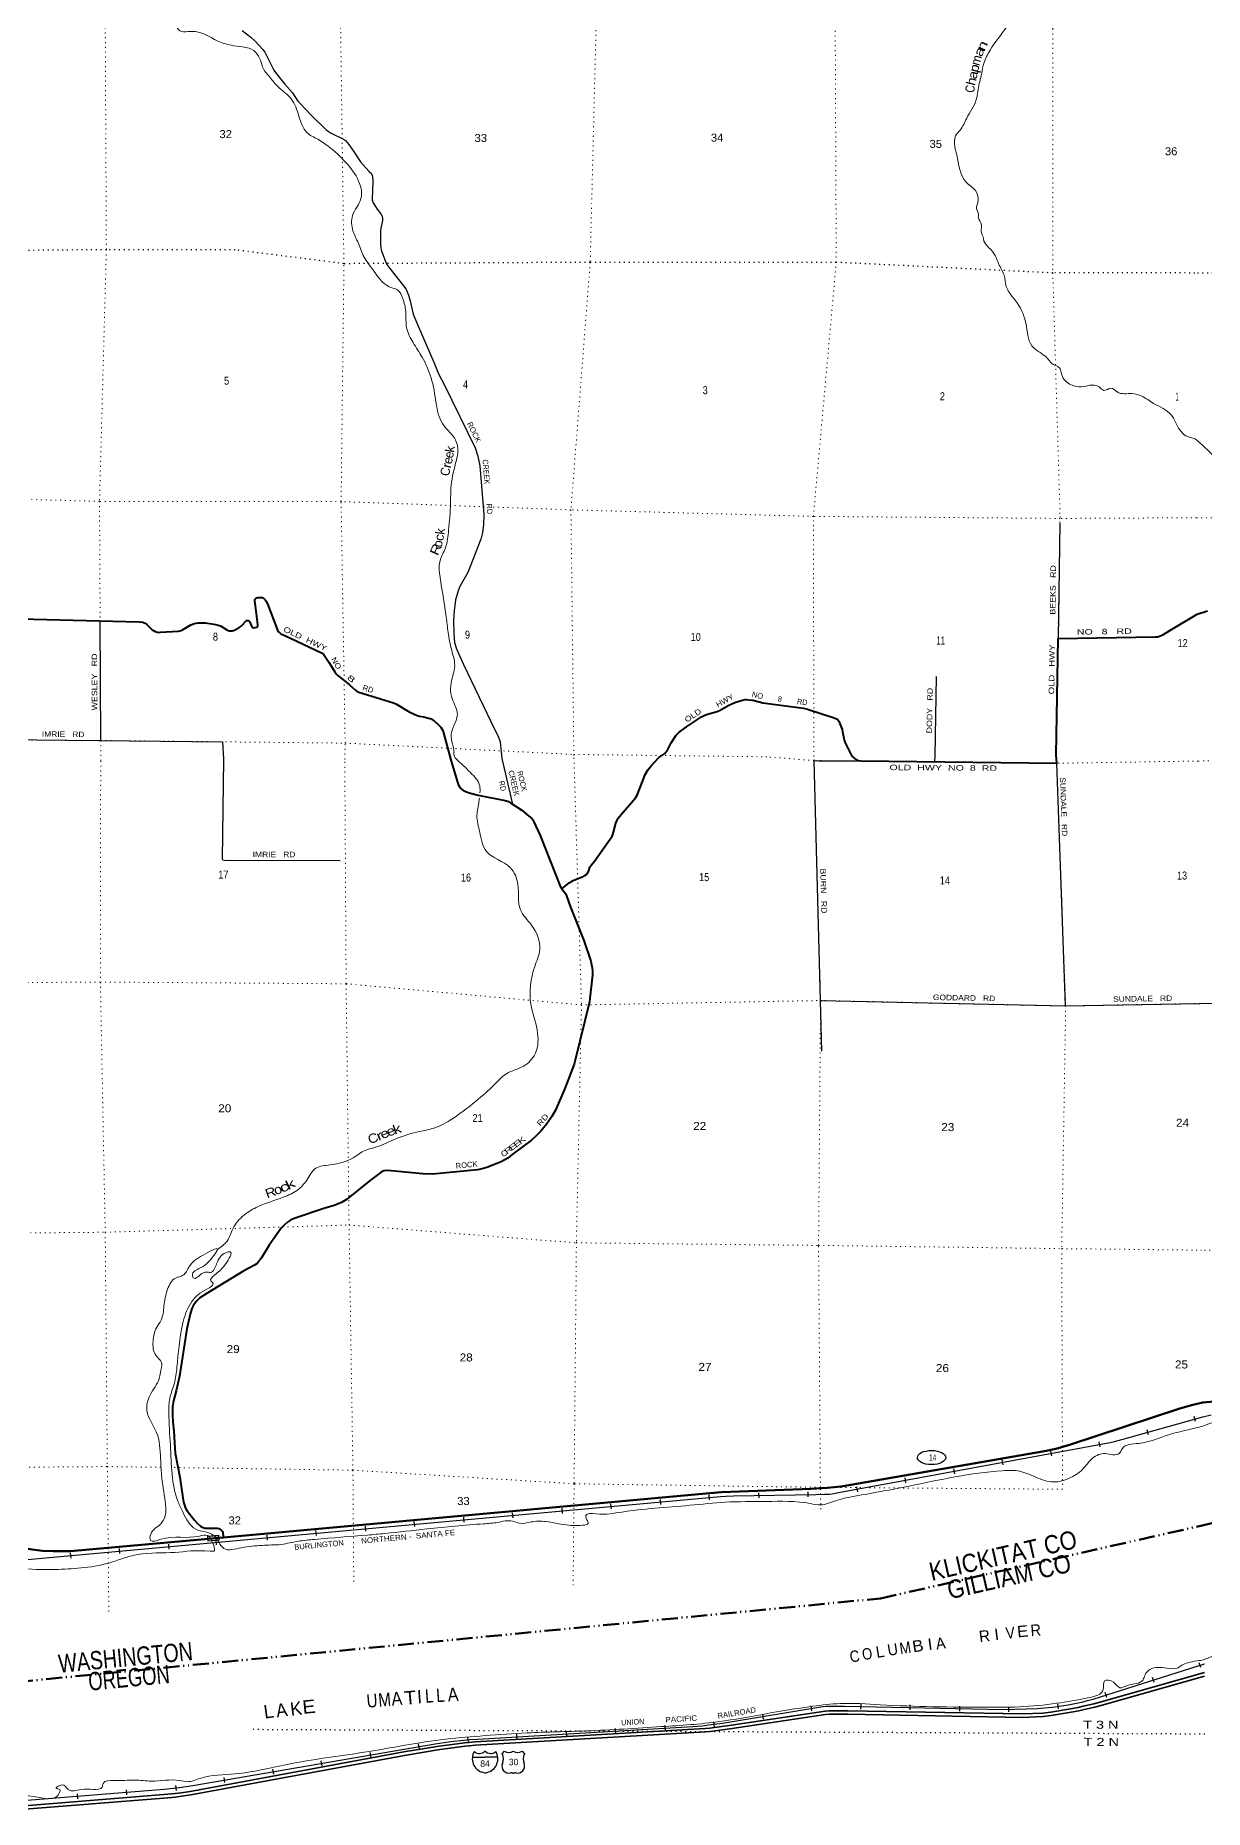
# Model space of a CAD drawing. Header units: feet. Extents: x -199 to 255675, y -686157 to -547785.
# Drawn here: x 134378 to 159936, y -663046 to -624256 of the extents above; entities that cross this region are included whole.
import ezdxf
from ezdxf.enums import TextEntityAlignment as Align

# ---------------------------------------------------------------- set-up
doc = ezdxf.new("R2010")
doc.units = ezdxf.units.FT
doc.header["$LTSCALE"] = 70
doc.linetypes.add('DASH_DOUBLE_DOT', pattern=[9.2, 5, -1.2, 0.3, -1.2, 0.3, -1.2])
doc.linetypes.add('DOTTED', pattern=[1.5, 0.3, -1.2])
for name, color, linetype, lineweight in [('10', 7, 'DASH_DOUBLE_DOT', 70), ('15', 7, 'Continuous', 25), ('16', 7, 'Continuous', 25), ('17', 7, 'Continuous', 25), ('18', 7, 'Continuous', 35), ('23', 7, 'Continuous', 70), ('26', 7, 'Continuous', 40), ('29', 7, 'Continuous', 25), ('34', 7, 'Continuous', 25), ('39', 7, 'Continuous', 13), ('59', 7, 'Continuous', 13), ('6', 7, 'DOTTED', 25), ('7', 7, 'DOTTED', 13)]:
    doc.layers.add(name, color=color, linetype=linetype, lineweight=lineweight)
for name, color, linetype in [('12', 7, 'Continuous'), ('27', 7, 'Continuous'), ('30', 7, 'Continuous'), ('41', 7, 'Continuous')]:
    doc.layers.add(name, color=color, linetype=linetype)

msp = doc.modelspace()

# ---------------------------------------------------------------- linework, layer by layer
at = {"layer": '10'}
for points in [[(159914.67, -656826.86), (172679.41, -653929.51), (183707.02, -650250.74), (191838, -649444.19)], [(127941.78, -658785.25), (132688.87, -660381.74), (152852.29, -658429.54), (159914.67, -656826.86)]]:
    msp.add_lwpolyline(points, dxfattribs=at)
at = {"layer": '15'}
for p, q in [((143931.03, -661902.23), (144207.44, -661902.23)), ((144203.74, -661770.76), (144206.64, -661767.85)), ((144209.81, -661770.23), (144206.38, -661767.85)), ((144207.44, -662247.81), (144143.55, -662229.85)), ((144206.91, -662248.07), (144270.54, -662229.33))]:
    msp.add_line(p, q, dxfattribs=at)
msp.add_lwpolyline([(144482.8, -661902.23), (144206.91, -661902.23), (144207.44, -661902.23)], dxfattribs=at)
for centre, radius, start, end in [((144233.66, -661937.33), 306.13, 148.44436, 254.43378), ((144085.06, -661654.73), 165.66, 227.34248, 315.8117), ((144328.75, -661654.73), 165.66, 224.18831, 312.69403), ((144180.15, -661937.33), 306.13, 283.08087, 31.62484)]:
    msp.add_arc(centre, radius, start, end, dxfattribs=at)
at = {"layer": '16'}
for p, q in [((144580.73, -661830.96), (144632.04, -661772.2)), ((144823.8, -661766.23), (144823.52, -661766.43)), ((145015.89, -661772.11), (145067.28, -661830.96))]:
    msp.add_line(p, q, dxfattribs=at)
for centre, radius, start, end in [((144726.94, -662096.49), 151.42, 159.09177, 283.81923), ((144387.75, -661941.59), 222.05, 332.97043, 29.75871), ((144723.12, -661614.54), 182.07, 239.97227, 303.45418), ((144924.9, -661615.04), 181.52, 236.33975, 300.08743), ((144924.89, -661614.54), 182.07, 236.54582, 236.59441), ((144921.06, -662096.49), 151.42, 256.18077, 20.90823), ((145260.25, -661941.59), 222.05, 150.24129, 207.02957)]:
    msp.add_arc(centre, radius, start, end, dxfattribs=at)
for centre, major_axis, start_param, end_param in [((144782.28, -662295.31), (-19.56, 51.67), 4.95877769, 6.28318531), ((144865.73, -662295.31), (19.56, 51.67), 0, 1.32637542)]:
    msp.add_ellipse(centre, major_axis=major_axis, ratio=0.929097, start_param=start_param, end_param=end_param, dxfattribs=at)
at = {"layer": '17'}
msp.add_ellipse((153967.75, -655349.5), major_axis=(309.24, -1), ratio=0.500121, dxfattribs=at)
at = {"layer": '18'}
for points in [[(134053.21, -662970.73), (137268.18, -662713.24), (137431.08, -662697.76), (137561.47, -662682.78), (137763.2, -662650.46), (142430.68, -661787.51), (143206.73, -661662.65), (143491.02, -661622.01), (143758.22, -661587.79), (143858.68, -661577.1), (143987.53, -661566.09), (149021.3, -661274.4), (149118.14, -661265.93), (149596.48, -661200.52), (151644.03, -660896.3), (151729.15, -660888.45), (151795.41, -660886.31), (152137.85, -660885.73), (155956.31, -660955.46), (156399.79, -660935.51), (156573.89, -660915.2), (157008.78, -660841.11), (157176.67, -660811.47), (157285.16, -660788.49), (157519.15, -660731.95), (157678.47, -660692.25), (159936.86, -660053.08)], [(134057.37, -663045.64), (137274.72, -662787.96), (137438.91, -662772.35), (137571.69, -662757.1), (137775.95, -662724.37), (142443.46, -661861.42), (143217.99, -661736.8), (143501.09, -661696.33), (143766.95, -661662.28), (143865.84, -661651.76), (143992.89, -661640.91), (149026.74, -661349.21), (149126.49, -661340.49), (149607.07, -661274.77), (151652.99, -660970.79), (151733.81, -660963.34), (151796.68, -660961.31), (152137.23, -660960.73), (155957.31, -661030.49), (156405.83, -661010.31), (156584.54, -660989.47), (157021.6, -660915.01), (157190.96, -660885.11), (157301.74, -660861.64), (157537.03, -660804.79), (157697.75, -660764.74), (159937.39, -660130.88)]]:
    msp.add_lwpolyline(points, dxfattribs=at)
at = {"layer": '23'}
for points in [[(127917.28, -654331.94), (128993.52, -655150.1), (129191.06, -655260.5), (129364.53, -655369.13), (132973.35, -656999.23), (133175.96, -657080.66), (133472.18, -657175.03), (133793.14, -657267.07), (134027.58, -657314.48), (134304.25, -657360.94), (134528.45, -657387.23), (134762.48, -657397.69), (135143.28, -657399.83), (138490.02, -657095.08)], [(138490.02, -657095.08), (149120.96, -656127.02), (149379.27, -656106.32), (151337.63, -656031.25), (151685.01, -656015.08), (151991.99, -655982.75), (156437.15, -655208.76), (156686.59, -655160.54), (156861.27, -655111.76), (156984.3, -655073.19), (159395.07, -654275.75), (159650.87, -654204.89), (159896.25, -654149.29)], [(160720.17, -654076.84), (159896.25, -654149.29)]]:
    msp.add_lwpolyline(points, dxfattribs=at)
at = {"layer": '26'}
for points in [[(133175.88, -636991.17), (136641.79, -637078.83), (136727.9, -637086.64), (136755.41, -637095.14), (136777.41, -637106.14), (136813.9, -637134.66), (136905.28, -637229.92), (136932.4, -637251.23), (136960.4, -637269.24), (136996.4, -637285.25), (137047.4, -637301.26), (137074.4, -637306.26), (137107.28, -637306.15), (137505, -637279.88), (137559.4, -637266.24), (137589.4, -637252.23), (137777.33, -637143.99), (137831.4, -637122.15), (137883.4, -637108.14), (137939.39, -637100.14), (138008.65, -637096.04), (138092.39, -637099.13), (138324.39, -637137.15), (138369.48, -637147.7), (138420.39, -637167.17), (138559.17, -637249.9), (138612.39, -637271.24), (138642.39, -637275.24), (138675.37, -637273.11), (138698.39, -637269.23), (138726.39, -637259.23), (138783.38, -637232.22), (138829.38, -637204.2), (138875.13, -637168.64), (138994.74, -637049.35), (139003.89, -637044.6), (139015.38, -637044.1), (139033.38, -637048.1), (139047.38, -637060.11), (139056.75, -637072.03), (139107.85, -637182.93), (139113.89, -637192.69), (139123.89, -637202.7), (139129.89, -637205.7), (139141.38, -637208.2), (139183.93, -637203.74), (139223.38, -637192.19), (139232.88, -637183.69), (139238.88, -637174.68), (139241.38, -637152.17), (139233.38, -637073.74), (139190.61, -636728.04), (139176.39, -636624.85), (139175.79, -636601.43), (139182.39, -636579.83), (139195.39, -636564.82), (139216.39, -636552.81), (139238.55, -636547.84), (139275.39, -636541.8), (139308.39, -636541.8), (139334.39, -636546.81), (139354.87, -636559), (139378.39, -636576.83), (139399.39, -636597.84), (139414.39, -636617.85), (139447.96, -636686.36), (139671.89, -637256.73), (139684.89, -637282.75), (139698.85, -637303.06), (139716.89, -637318.77), (139740.89, -637335.78), (139840.61, -637380.72), (140089.99, -637498.91), (140631.39, -637755.54), (140653.38, -637770.55), (140671.7, -637786.21), (140705.38, -637828.58), (140808.31, -637980.25), (140918.89, -638171.3), (140933.89, -638190.31), (140952.54, -638214.5), (140972.89, -638236.33), (140997.89, -638259.35), (141089.88, -638329.39), (141245.3, -638452.2), (141379.88, -638575.54), (141411.39, -638600.06), (141444.44, -638614.72), (142204.95, -638848.9), (142241.89, -638862.73), (142270.89, -638877.74), (142546.32, -639040.9), (142656.39, -639097.37), (142722.17, -639122.89), (142770.39, -639137.4), (142865.23, -639157.16)], [(156692.08, -639985.17), (156738.46, -637441.37), (158855.54, -637405.96), (158911.6, -637401.56), (158952.41, -637390.94), (159021.49, -637359.78), (159174.59, -637268.72), (159777.7, -636912.13)], [(159777.7, -636912.13), (159997.91, -636838.06)], [(148003.54, -640042.14), (148133.56, -639954.78), (148161.03, -639928.39), (148186, -639896.88), (148276.99, -639722.77), (148386.12, -639552.35), (148446.74, -639492.96), (148609.83, -639375.94), (148936.85, -639154.29), (149009.79, -639114.21), (149073.12, -639092.71), (149202.42, -639062.72), (149279.71, -639039.93), (149348.78, -639010.02), (149538.9, -638902.4), (149670.92, -638842.01), (149785.4, -638801.83), (149887.4, -638778.23), (149920.37, -638776.04), (149970.24, -638778.56), (150058.83, -638791.43), (150199.94, -638826.74), (150283, -638844.21), (151166.55, -638964.45), (151258.82, -638987.16), (151815.94, -639165.85), (151889.59, -639198.28), (151920.36, -639220.27), (151941.38, -639249.94), (152011.35, -639431.29), (152024.75, -639481.97), (152048.93, -639618.32), (152057.72, -639664.5), (152078.29, -639725.05), (152127.41, -639822.5), (152224.42, -640014.87)], [(142865.23, -639157.16), (142972.54, -639179.51), (143004.38, -639189.43), (143026.38, -639199.44), (143050.38, -639212.44), (143077.38, -639229.45), (143209.74, -639350.42), (143238.89, -639383.05), (143259.89, -639414.07), (143281.89, -639454.09), (143300.55, -639505.87), (143452.49, -640070.68)], [(152224.42, -640014.87), (152266.31, -640049.7), (152286.1, -640062.81), (152329.63, -640093.68), (152371.63, -640108.36), (152423.09, -640119.49), (156705.52, -640169.58), (156692.08, -639985.17)], [(143452.49, -640070.68), (143621.15, -640636.16), (143654.07, -640688.46), (143676.12, -640717.87), (143713.77, -640750.03), (143762.95, -640777.08), (143822.15, -640803.33), (143862.56, -640816.19), (144058.37, -640864.1), (144646.92, -640979.78), (144716.92, -641003.25), (144766.31, -641031.24), (145013.52, -641194.62), (145156.65, -641315.22), (145226.45, -641379.56), (145252.17, -641408.96), (145276.77, -641448.58), (145414.34, -641748.11), (145847.41, -642853.18), (145883.17, -642914.6)], [(145884.08, -642916.16), (146048.01, -642785.27), (146096.87, -642753.03), (146133.25, -642735.35), (146333.31, -642655.05), (146367.14, -642638.61), (146391.05, -642624.05), (146421.19, -642603.25), (146440.94, -642583.48), (146455.5, -642560.6), (146476.8, -642521.08), (146500.77, -642443.63), (146511.63, -642422.26), (146537.1, -642387.94), (146600.42, -642312.77), (146984.82, -641765.27), (147002.79, -641726.41), (147017.34, -641678.56), (147065.51, -641481.91), (147085.95, -641426.85), (147119.21, -641372.76), (147182.87, -641288.75), (147498.63, -640923.42), (147533.87, -640867.85), (147662.46, -640534.12), (147702.37, -640432.48), (147773.6, -640306.86), (147835.43, -640224.45), (148003.54, -640042.14)], [(145883.17, -642914.6), (145884.08, -642916.16), (145933.67, -642976.82), (145963.45, -643018.47), (145986.94, -643068.72), (146076.96, -643316.26), (146363.59, -644045.63), (146516.93, -644499.53), (146537.1, -644576.82), (146546.28, -644644.83), (146555.47, -644716.51), (146554.32, -644796.16), (146498.02, -645310.6), (146486.59, -645384.64), (146176.71, -646660.94), (146153.19, -646747.54), (145949.37, -647283.66), (145746.37, -647755.59), (145669.17, -647891.72), (145558.96, -648055.3), (145423.03, -648209.7), (145333.02, -648307.11), (145218.96, -648411.78), (144798.48, -648726.18), (144702.56, -648800.9), (144559.68, -648880.58), (144415.74, -648944.6), (144243.74, -649005.56), (144144.54, -649034.97), (144038.44, -649057.2), (143138.11, -649147.55), (143047.92, -649150.77), (142849.62, -649142.74), (142153.85, -649078.27), (142046.81, -649075.4), (141991.7, -649082.76), (141935.85, -649106.8), (141699.46, -649282.05), (141176.11, -649704.01), (141068.03, -649772.81), (140906.53, -649838.84), (140682.97, -649907.57), (140034.4, -650121.55), (139954.57, -650161.68), (139888.44, -650205.79), (139822.32, -650260.93), (139746.4, -650337.52), (139490.13, -650703.67), (139321.06, -650986.55), (139254.71, -651071.5), (139221.65, -651104.58), (139168.61, -651144.8), (138929.65, -651269.91), (138112.03, -651768.77), (137974.39, -651856.33), (137891.58, -651935.82), (137823.77, -652032.78), (137794.38, -652091.6), (137764.23, -652188.13), (137688.03, -652536.2), (137529.38, -653567.6), (137452.91, -653891.6), (137393.94, -654109.74), (137376.71, -654239.67), (137374.76, -654422.34), (137378.43, -654570.82), (137402.72, -654771.26), (137422.93, -655142.34), (137432.51, -655251.15), (137536.21, -655775.31), (137597.44, -656232.24), (137615.28, -656321.81), (137636.4, -656388.89), (137661.21, -656455.98), (137696.8, -656518.14), (137742.03, -656582.81), (137856.35, -656716.89)], [(137856.35, -656716.89), (137914.13, -656784.66), (137986.34, -656849.32), (138024.91, -656871.38), (138046.5, -656880.1), (138063.03, -656885.62), (138087.83, -656890.21), (138116.76, -656891.59), (138307.91, -656890.65), (138350.51, -656893.89), (138384.95, -656904.46), (138411.12, -656917.78), (138436.6, -656935.37), (138448.78, -656949.03), (138465.31, -656970.17), (138472.66, -656984.87), (138477.43, -657003.16), (138490.02, -657095.08)]]:
    msp.add_lwpolyline(points, dxfattribs=at)
at = {"layer": '29'}
for p, q in [((156772.8, -634920.06), (156738.46, -637441.37)), ((135805.44, -639672.09), (135791.71, -637057.33)), ((154069.77, -638268.72), (154037.53, -640003.28)), ((154037.53, -640003.28), (154035, -640139.35)), ((144575.97, -640063.72), (144809.49, -641059.78)), ((156900.28, -645474.89), (156705.52, -640169.58))]:
    msp.add_line(p, q, dxfattribs=at)
for points in [[(138897.17, -624144.51), (139085.64, -624294.93), (139182.12, -624377), (139350.9, -624561.24), (139390.22, -624622.69), (139591.64, -625016.58), (139644.62, -625096.4), (139826.09, -625318.13), (139995.18, -625513.16), (140114.17, -625690.05), (140177.27, -625758.78), (140398.89, -625991.67), (140731.83, -626315.88), (140843.56, -626389.92), (141113.23, -626522.05), (141157.71, -626555.02), (141205.29, -626609.78), (141330.5, -626784.2), (141485.14, -627019.37), (141667.79, -627219.52), (141716.06, -627268.71), (141746.7, -627333.57), (141756.54, -627455.53), (141735.74, -627824.87), (141740.12, -627851.19), (141758.29, -627913.4), (141847.44, -628056.11), (141928.63, -628153.87), (141956.04, -628208.7), (141968.1, -628252.57), (141963.7, -628298.63), (141933.02, -628441.19), (141923.62, -628512.08), (141918.77, -628825.01), (141930, -628905.7), (141946.18, -628963.2), (142014.13, -629158.4), (142061.39, -629261.33), (142106.19, -629322.9), (142472.6, -629798.09), (142502.94, -629858.07), (142533.62, -629932.64), (142568.73, -630055.27), (142626.56, -630322.45), (142650.9, -630388.85), (142752.37, -630629.88), (143089.04, -631397.48), (143189.2, -631652.66), (143311.71, -631883.77), (143988.44, -633270.37), (144048.27, -633455.08), (144091.34, -633664.12), (144179.79, -634727.19), (144173.79, -634955.51), (144151.3, -635126.38), (144116.54, -635272.73), (143832.29, -635997.3), (143653.73, -636301.99), (143615.43, -636396.63), (143561.67, -636595.89), (143528.89, -636836.3), (143520.01, -637052.09), (143522.23, -637334.33), (143541.93, -637530.23), (143583.48, -637665.77), (143735.07, -638011.39), (144421.47, -639440.18), (144493.24, -639574.39), (144537.66, -639701.4), (144575.97, -640063.72)], [(131689.87, -639627.35), (138465.3, -639701.01), (138487.87, -640082.6)], [(138487.87, -640082.6), (138460.07, -642266.96), (138473.55, -642282.02), (138512.36, -642290.98), (141036.43, -642294.96)], [(151566.37, -646461.91), (151403.59, -640117.4), (151439.76, -640110.44), (151495.39, -640112.53), (152417.53, -640119.49)], [(151541.83, -645358.84), (156900.28, -645474.89), (159833.63, -645421.63)], [(159833.63, -645421.63), (162301.93, -645410.6)]]:
    msp.add_lwpolyline(points, dxfattribs=at)
at = {"layer": '34'}
for p, q in [((158710.49, -654850.86), (158680.73, -654744.33)), ((159742.47, -654559.89), (159712.71, -654453.36)), ((157653.05, -655114.7), (157632.92, -655005.94)), ((155531.07, -655507.38), (155510.95, -655398.62)), ((156599.21, -655312.37), (156579.08, -655203.61)), ((153409.1, -655900.07), (153388.98, -655791.3)), ((154477.24, -655705.06), (154457.11, -655596.29)), ((148049.52, -656374.37), (148039.5, -656264.22)), ((149117.09, -656274.71), (149107.08, -656164.55)), ((150197.74, -656233.97), (150195.73, -656123.38)), ((151269.72, -656211.92), (151267.72, -656101.32)), ((152355.27, -656097.74), (152335.14, -655988.98)), ((143751.24, -656765.1), (143741.23, -656654.95)), ((144818.81, -656665.44), (144808.8, -656555.28)), ((145900.38, -656569.74), (145890.37, -656459.58)), ((146967.95, -656470.07), (146957.94, -656359.92)), ((139452.96, -657155.83), (139442.95, -657045.68)), ((140520.53, -657056.17), (140510.52, -656946.01)), ((141602.1, -656960.47), (141592.09, -656850.31)), ((142669.67, -656860.8), (142659.66, -656750.64)), ((135154.69, -657546.56), (135144.67, -657436.41)), ((136222.26, -657446.9), (136212.24, -657336.74)), ((137303.83, -657351.2), (137293.81, -657241.04)), ((138335.03, -657255.81), (138325.01, -657145.65)), ((158832.56, -660267.46), (158799.07, -660162.04)), ((159853.66, -659940.33), (159820.17, -659834.91)), ((157796.95, -660593.72), (157763.46, -660488.3)), ((150296.04, -661067.13), (150278.03, -660957.99)), ((151353.51, -660889.93), (151335.5, -660780.8)), ((152425.51, -660849.24), (152427.78, -660738.65)), ((153497.55, -660868.59), (153499.82, -660758.01)), ((154583.06, -660893.45), (154585.33, -660782.86)), ((155657.54, -660907.41), (155654.73, -660796.83)), ((156747.34, -660843.44), (156730.84, -660734.07)), ((145995.05, -661447.38), (145988.61, -661336.96)), ((147065.29, -661382.36), (147058.85, -661271.94)), ((148149.39, -661321.77), (148142.95, -661211.35)), ((149221.59, -661235.46), (149207.34, -661125.77)), ((142771.67, -661721.16), (142752.81, -661612.17)), ((143842.71, -661576.81), (143832.86, -661466.64)), ((144910.95, -661507.97), (144904.51, -661397.55)), ((140645.3, -662089.28), (140626.44, -661980.29)), ((141715.63, -661906.63), (141696.76, -661797.64)), ((137457.78, -662631.03), (137445.25, -662521.13)), ((138518.94, -662457.41), (138500.07, -662348.42)), ((139589.26, -662274.76), (139570.39, -662165.77)), ((135305.45, -662810.57), (135296.73, -662700.3)), ((136374.12, -662723.39), (136365.39, -662613.12))]:
    msp.add_line(p, q, dxfattribs=at)
at = {"layer": '34', "lineweight": 13}
for points in [[(127924.47, -655638.35), (133193.5, -657497.13), (133374.3, -657546.94), (133549.73, -657585.47), (133716.61, -657606.87), (133886, -657605.55), (149351.24, -656199.7), (149473.36, -656194.1), (149639.95, -656187.97), (151436.58, -656155.38), (151629.09, -656154.25), (151734.92, -656148.39), (151829.94, -656137.38), (151935.7, -656118.32), (157875.16, -655019.19), (157966.83, -654999.67), (158127.46, -654955.46), (159898.4, -654460.79)], [(159898.38, -654458.79), (160078.31, -654416.5)], [(133648.32, -662885.41), (137187.87, -662605.33), (137526.64, -662566.7), (137820.76, -662523.98), (143116.34, -661607.19), (143405.57, -661564.26), (143525.28, -661550.35), (143675.97, -661535.38), (143873.16, -661517.75), (144044.16, -661504.92), (148748.37, -661230.64), (148960.51, -661214.06), (149090.37, -661198.56), (149394.97, -661158.99), (151593.96, -660796.02), (151665.57, -660788.47), (151726.49, -660785.27), (152065.7, -660785.74), (155538.79, -660856.91), (156043.25, -660844.08), (156277.31, -660836.6), (156434.42, -660824.84), (156615.04, -660806.66), (156806.35, -660777.79), (156957.05, -660755.33), (157175.08, -660714.7), (157253.1, -660696.53), (157374.94, -660666.58), (157505.33, -660630.23), (159935.52, -659858.19)]]:
    msp.add_lwpolyline(points, dxfattribs=at)
at = {"layer": '34'}
for points in [[(127924.84, -655637.31), (133193.83, -657496.08), (133374.56, -657545.87), (133549.92, -657584.39), (133716.68, -657605.77), (133885.95, -657604.45), (149351.16, -656198.6), (149473.31, -656193), (149639.92, -656186.87), (151436.57, -656154.28), (151629.06, -656153.15), (151734.83, -656147.29), (151829.78, -656136.29), (151935.5, -656117.24), (157874.95, -655018.11), (157966.57, -654998.6), (158127.17, -654954.4), (159898.1, -654459.73)], [(159898.13, -654457.72), (160078.09, -654415.42)], [(133648.25, -662884.31), (137187.76, -662604.23), (137526.5, -662565.61), (137820.59, -662522.89), (143116.17, -661606.1), (143405.43, -661563.17), (143525.16, -661549.26), (143675.87, -661534.28), (143873.07, -661516.65), (144044.09, -661503.82), (148748.3, -661229.54), (148960.4, -661212.97), (149090.23, -661197.47), (149394.81, -661157.9), (151593.81, -660794.93), (151665.48, -660787.37), (151726.46, -660784.17), (152065.71, -660784.64), (155538.79, -660855.81), (156043.22, -660842.98), (156277.25, -660835.5), (156434.32, -660823.74), (156614.9, -660805.57), (156806.19, -660776.7), (156956.87, -660754.24), (157174.85, -660713.62), (157252.84, -660695.46), (157374.66, -660665.52), (157505.02, -660629.18), (159935.19, -659857.14)]]:
    msp.add_lwpolyline(points, dxfattribs=at)
at = {"layer": '39'}
for points in [[(155225.84, -614323.76), (155453.04, -614601.25), (155844.87, -614855.35), (155966.39, -614978.97), (156119.71, -615321.34), (156304.89, -615625.28), (156506.2, -615935.12), (156650.22, -616378.03), (156719.46, -616767.27), (156796.09, -617068.05), (156881.43, -617459.17), (157123.57, -618389.54), (157133.57, -618650.66), (156980.61, -619160.19), (156780.65, -619565.61), (156648.66, -619922.28), (156529.62, -620130.17), (156469.11, -620369.74), (156255.77, -620867.69), (156168.55, -621298.34), (156245.41, -621631.27), (156380.58, -621965.74), (156357.1, -622319.55), (156366.01, -622703.24), (156412.08, -622950.01), (156326.36, -623312.34), (156205.46, -623540.33), (156017.58, -623680.44), (155785.72, -623853.05), (155566.7, -624130.03), (155206.78, -624647.21), (155092.33, -624931.41), (155055.62, -625128.6), (155010.74, -625307.77), (154947.04, -625657.88), (154737.05, -626067.4), (154594.26, -626323.69), (154494.7, -626449.04), (154478.39, -626686.26), (154519.94, -626866.76), (154721.35, -627457.89), (154925.77, -627647.16), (154989.61, -627851.6), (154970.13, -627934.13), (154948.61, -628012.66), (154991.92, -628158.99), (154992.54, -628241.36), (155055.82, -628371.46), (155055.11, -628544.26), (155096.22, -628666.5), (155114.96, -628752.75), (155222.58, -628898.57), (155360.53, -629068.27), (155434.22, -629246.51), (155554.7, -629498.72), (155602.75, -629741.46), (155661.98, -629867.58), (155795.97, -630045.34), (156032.91, -630549.8), (156161.21, -631041.05), (156448.29, -631263.82), (156541.47, -631359.53), (156606.37, -631437.38), (156761.7, -631512.51), (156815.19, -631676.85), (157021.85, -631896.23), (157249.3, -631940.66), (157490.18, -631898.58), (157635.22, -631941.64), (157736.29, -632017.2), (157892.7, -631969.76), (158027.98, -632051.07), (158349.84, -632086.72), (158563.32, -632143.31), (158823.77, -632299.99), (159205.53, -632550.15), (159394.93, -632880.18), (159528.56, -633009.73), (159631.36, -633049.1), (159732.05, -633074.43)], [(127734.28, -620610.6), (128290.49, -621011.13), (128630.8, -621094.85), (128952.72, -621138.53), (129541.34, -621099.75), (130068.17, -621129.76), (130317.11, -621089.63), (130563.95, -621039.47), (130984.13, -621052.24), (131376.36, -621091.35), (131679.25, -621277.84), (132017.24, -621588.62), (132286.54, -621584.49), (132518.29, -621665.05), (132644.1, -621824.8), (132928.72, -621987.31), (133170.72, -622093.91), (133350.77, -622249.21), (133765.75, -622374.54), (134149.15, -622307.23), (134304.1, -622332.13), (134571.08, -622555.07), (134934.87, -622821.44), (135274.53, -622818.77), (135623.03, -622922.52), (135726.83, -623094.5), (135870.99, -623288.26), (136113.54, -623469.19), (136334.07, -623395.12), (136480.47, -623351.78), (136742.49, -623448.17), (137022.59, -623544.42), (137190.46, -623683.75), (137413.62, -623959.26), (137535.69, -624155.21), (137710.68, -624171.91), (137875.49, -624170.62), (138347.31, -624369.84), (138655.56, -624467.88), (138903.06, -624504.11), (139050.02, -624535.1), (139227.86, -624664.3), (139387.35, -625026.71), (139476.61, -625136.52), (139671.29, -625366.05), (139968.81, -625640.98), (140136.48, -626021.41), (140312.01, -626377.67), (140548.29, -626526.5), (141114.47, -626980.15), (141419.01, -627385.63), (141492.63, -627823.06), (141308.49, -628194.2), (141319.02, -628525.64), (141437.65, -628799.96), (141562.56, -629106.39), (141751.47, -629372.13), (142041.44, -629711.42), (142188.67, -629778.57), (142299.57, -629825.92), (142409.5, -630011.92), (142471.88, -630288.7), (142492.68, -630650.19), (142633.78, -630972.56), (142829.09, -631286.47), (143027.45, -631739), (143138.15, -632296.69), (143274.15, -632741.66), (143399.92, -632895.38), (143535.78, -633055.05), (143612.31, -633343.77), (143579.61, -633538.92), (143465.19, -634094.37), (143452.06, -634488.27), (143410.2, -635071.27), (143340.74, -635457.59), (143222.31, -635745.83), (143231.46, -636161.67), (143358.09, -636966.36), (143398.83, -637307.61), (143478.15, -637698.78), (143541.35, -638086.06), (143486.72, -638305.49), (143486.07, -638755.56), (143601.21, -639100.24), (143516.79, -639368.13), (143464.17, -639587.55), (143507.97, -639800.18), (143526.71, -639968.45), (143535.56, -640023.81), (143573.22, -640069.98)], [(159730.92, -633074.14), (160143.78, -633462.88), (160522.87, -633975.02), (160896.11, -634503.3), (161163.72, -634737.37), (161363.16, -634980.26), (161458.2, -635224.35), (161633.73, -635300.72), (161813.04, -635539.82), (161941.13, -635685.06), (162106.97, -635847.15)], [(143573.22, -640069.98), (143887.75, -640371.7), (144089.88, -640665.87), (144096.07, -640812.34)], [(144082.41, -640933.27), (144073.48, -641003.09), (144028.83, -641308.32), (144090.84, -641673.3), (144237.41, -642096.14), (144756.89, -642451.19), (144925.25, -642817.74), (144980.16, -643371.4), (145224.65, -643711.54), (145403.84, -644238.6), (145293.31, -644612.33), (145209.08, -645435.5), (145346.32, -646000.86), (145300.74, -646524.84), (145047.22, -646792.81), (144674.78, -646956.92), (144423.06, -647184.75), (143999.51, -647561.8), (143441.67, -647973.54), (143073.32, -648151.68), (142716.53, -648233.45), (142205.66, -648402.15), (141777.08, -648576.54), (141586.73, -648633.52), (141326.65, -648793.15), (140819.74, -648951.81), (140509.05, -649023.35), (140309.67, -649285.07), (140106.06, -649500.66), (139795.79, -649656.48), (139246.96, -649861.47), (138936.85, -650047.4), (138693.51, -650347.44), (138568.41, -650614.87), (138355.94, -650800.24)], [(159897.96, -654664.53), (160299.15, -654537.83), (160757.37, -654529.38), (162561.92, -654467.61), (162862.09, -654590.47), (163123.51, -654613.16), (163261.87, -654556.23), (163488.62, -654490.79), (163673.11, -654415.55), (163805.63, -654390.76), (164154.9, -654310.62), (164329.17, -654205.32), (164933, -653999.39), (165099.7, -653978.43), (165242.1, -653923.48), (165320.55, -653935.11), (165406.75, -653894.51), (165579.44, -653865.49), (165698, -653860.85), (165870.26, -653755.56), (166245.25, -653603.02), (166363.61, -653562.25), (166479.92, -653515.47), (166676.81, -653500.37), (166832.13, -653599.91), (167106.94, -653502.11), (167393.91, -653422.3), (167516.15, -653357.42), (167839.39, -653295.49), (168664.86, -653186.73), (168683.76, -653331.15), (168810.99, -653438.87), (169198.7, -653402.69), (169965.11, -653157.75), (170652.05, -653077.83), (170842.69, -653024.63), (171076.98, -652868.83), (171137.25, -652864.5), (171111.8, -652985.07), (171304.5, -652939.89), (171591.18, -652809.9), (171918.15, -652693.76), (172785.05, -652448.29), (173796.1, -652101.7), (174981.93, -651742.13), (175768.77, -651555.3), (176619.98, -651378.16), (176637.25, -651233.55), (176471.78, -651116), (176373.58, -651166.7), (176090.58, -651238.46), (175434.41, -651428.61), (175346.01, -651435.1), (175568.06, -651249.26), (175677.58, -651066.02), (175570.25, -650924.08), (175588.97, -650679.1), (175707.77, -650359.32), (175728.22, -650064.15), (175654.38, -649827.46)], [(127923.32, -656127.33), (128346.48, -656341.05), (128754.73, -656521.97), (128989.91, -656601.26), (129138.35, -656590.6), (129115.9, -656514.44), (129173.86, -656466.03), (129404.6, -656461.05), (129768.2, -656539.8), (129959.57, -656687.51), (130379.6, -656816.2), (130604.54, -656855.39), (130781.45, -656918.87), (130952.35, -656986.39), (131342.47, -657153.34), (131708.52, -657320.38), (132003.79, -657379.35), (132148.71, -657467.05), (132385.51, -657470.07), (132791.36, -657570.72), (132990.06, -657577.92), (133470.13, -657674.25), (134106.77, -657777.95), (134875.42, -657794.8), (135445.13, -657756.29), (136058.57, -657633.32), (136359.07, -657531.72), (136607.61, -657472.48), (137424.09, -657422.91), (138196.54, -657397.6), (138289.19, -657382.02), (138290.6, -657345.03), (138247.47, -657201.12), (138141.76, -657053.63), (137963.73, -657067.54), (137095.82, -657142.68), (136895.04, -657162.22), (136898.36, -657021.73), (137106.01, -656810.14), (137213.47, -656627.06), (137213.93, -656313.99), (137134.8, -655730.33), (137112.98, -655375.21), (137017.76, -654785.59), (136812.8, -654322.86), (136883.37, -653985.41), (137080.25, -653623.36), (137107.7, -653492.8), (137130.69, -653271.95), (137007.48, -653109.91), (136947.82, -652813.14), (137028.55, -652501.74), (137122.11, -652348.83), (137186.8, -652037.49), (137267.25, -651667.9), (137442.64, -651424.33), (137602.88, -651365.46), (137740.4, -651174.24), (138042.16, -650922.12), (138354.62, -650802.41), (138278.99, -650929.16), (137979.34, -651203.34), (137807.57, -651366.62), (137839.98, -651428.69), (137986.07, -651347.81), (138114.24, -651295.09), (138202.56, -651300.74), (138338.08, -651111.53), (138539.58, -650871.87), (138635.81, -650853.41), (138540.75, -651108.68), (138293.16, -651360.57), (138211.52, -651489.35), (138243.77, -651517.31), (137988.74, -651747.85), (137910.85, -651809.08), (137766.2, -651987.19), (137592.12, -652437.17), (137470.33, -653376.89), (137413.89, -653730.33), (137315.14, -654051.84), (137292.61, -654367.01), (137326.69, -655081.86), (137496.89, -656316.82), (137604.41, -656553.18), (137883.12, -656915.26), (138272.5, -657050.84), (138495.24, -657336.14), (138882.46, -657322.48), (139331.7, -657270.43), (139751.01, -657252.62)], [(159932.01, -659768.4), (161004.05, -659433.71), (161150.45, -659376.73), (161072.92, -659172.41), (161122.97, -659136.01), (161266.68, -659315.9), (161459.29, -659254.66), (162068.82, -658990.49), (162990.55, -658487.8), (164971.92, -657343.21), (165390.23, -657029.87), (165805.24, -656845.01), (166321.6, -656812.16), (166841.66, -656721.09), (167906.7, -656683.32), (168081.26, -656630.2), (168384.81, -656638.63), (169047.5, -656534.75), (170055.64, -656386.89), (171179.42, -656071.81), (172513.29, -655587.02), (173400.12, -655311.33), (174556.03, -654992.07), (176450.43, -654466.17), (177672.55, -654124.47), (178653.74, -653830.23), (178928.49, -653722.39), (179323.75, -653597.85), (179893.27, -653368.01), (180721.59, -653052.5), (181345.35, -652818.36), (182664.63, -652241.3), (183194.1, -652037.77), (183665.91, -651944.94), (184236.3, -651869.66), (185309.75, -651896.08), (186116.15, -651972.08), (186988.91, -652053.76), (187962.37, -652171.04), (189029.92, -652221.57), (190314.23, -652216.77), (191112, -652186.44), (191861.99, -652131.19)], [(139751.01, -657252.62), (140121.9, -657180.83), (140478.88, -657139.2), (141634.27, -657044.06), (142013.37, -657010.36), (142936.45, -656910.13), (144175.54, -656798.63), (144482.41, -656767.24), (144803.35, -656739.81), (144954.08, -656787.34), (145212.8, -656758.17), (145527.81, -656748.82), (146190.45, -656836.36), (146458.98, -656762.99), (146422.53, -656694.91), (146410.1, -656616.69), (146630.66, -656581.65), (147194.35, -656541.16), (148684.6, -656394.45), (149456.84, -656327), (150355.75, -656309.19), (151319.19, -656355.33), (151542.08, -656384.5), (151890.76, -656286.72), (152293.65, -656194.72), (153476.51, -655973.03), (155515.66, -655637.39), (155894.99, -655649.85), (156246.8, -655778.82), (156642.63, -655883.53), (156973.34, -655803.88), (157271.37, -655607.97), (157488.9, -655364.23), (157767.32, -655260.71), (157932, -655288.12), (158076.32, -655253.4), (158134.03, -655156.83), (158496.67, -655040.92), (159157.94, -654849.51), (159586.84, -654741.35), (159897.96, -654664.53)], [(127957.22, -661405.32), (128677.89, -661687.94), (129896.06, -662114.32), (130997.74, -662523.12), (131767.18, -662700.52), (132548.33, -662809.63), (133531.69, -662825.59), (134338.05, -662760), (134905.53, -662675.35), (134909.22, -662609.11), (134832.86, -662589.36), (134956.86, -662504.55), (135091.82, -662608.34), (135374.77, -662609.17), (135649.67, -662606.01), (135834.04, -662555.07), (135855.72, -662476.71), (136096.2, -662411.48), (136330.97, -662408.5), (136541.64, -662401.59), (136913, -662426.13), (137526.98, -662411.52), (137693.66, -662436.91), (137978.26, -662365.48), (138746.33, -662265.94), (139881.09, -662058.5), (141563.4, -661792.58), (143345.95, -661508.18), (144206.43, -661430.32), (145129.22, -661370.27), (146421.31, -661326.74), (148064.34, -661233.57), (149326.01, -661123.94), (150314.48, -660957.25), (151373.19, -660788.25), (151968.87, -660727.56), (152843.92, -660754.01), (155163.94, -660810.53), (155882.29, -660801.5), (156700.64, -660723.83), (157412.4, -660598.43), (157720.56, -660422.54), (157749.72, -660231.77), (157944.53, -660263.07), (158087.59, -660382.88), (158237.87, -660338.1), (158592.42, -660208.18), (158636.03, -660099.63), (158741.81, -659982.79), (159110.9, -659955.15), (159357.67, -659944.09), (159469.71, -659875.38), (159623.96, -659822.56), (159816.44, -659789.65), (159932.01, -659768.4)]]:
    msp.add_spline(points, degree=3, dxfattribs=at)
at = {"layer": '59'}
for points in [[(138135.27, -657071.74), (138384.29, -657049.67), (138393.57, -657154.26), (138144.54, -657176.33)], [(138143.94, -657078.99), (138377.03, -657058.34), (138384.89, -657147), (138151.79, -657167.65)]]:
    msp.add_lwpolyline(points, close=True, dxfattribs=at)
at = {"layer": '6'}
msp.add_line((139133.75, -661291.31), (159946.05, -661390.32), dxfattribs=at)
for points in [[(159726.38, -629449.43), (156619.59, -629448.16), (151884.44, -629216.14), (146505.83, -629216.22), (141121.42, -629246.49), (138743.4, -628943.7), (135927.44, -628939.71), (130563.26, -628987.9), (127783.14, -629049.49)], [(191670.44, -629142.2), (188487.03, -629166.75), (183211.13, -629255.39), (177872.11, -629264.37), (172503.68, -629337.99), (167221.82, -629432.73), (161903.05, -629457.55), (159726.38, -629449.43)]]:
    msp.add_lwpolyline(points, dxfattribs=at)
at = {"layer": '7'}
msp.add_line((160724.66, -634799.16), (159763.18, -634801.04), dxfattribs=at)
for points in [[(146122.88, -594396.27), (146091.59, -597295.18), (146149.89, -602657.3), (146467.57, -607764.22), (146549.23, -613025.69), (146566.9, -618329.86), (146644.72, -623615.47), (146505.83, -629216.22), (146084.13, -634628.32), (146148.35, -639976.33), (146150.56, -640053.87)], [(151395.96, -640023.82), (151385.42, -634771.51), (151884.44, -629216.14), (151860.34, -623590.55), (151789.98, -618228.53), (151854.76, -612929.74), (151480.57, -607791.12), (151427.93, -602647.96), (151395.73, -597281.62), (151403.14, -594362.39)], [(135481.49, -597346.42), (135581.96, -602704.19), (135844.03, -607899.95), (136028.21, -613162.62), (135807.84, -618352.13), (135901.96, -623665.74), (135927.44, -628939.71), (135777.75, -634442.1), (135805.44, -639672.09), (135803.7, -640116.65)], [(156627.35, -597246.53), (156795.63, -602533.45), (156540.2, -607871.91), (156583.79, -613416.98), (156543.29, -618737.68), (156621.77, -624109.68), (156619.59, -629448.16), (156778.13, -634775.33), (156692.08, -639985.17)], [(141139.85, -640084.86), (141147.76, -639728.31), (141059.92, -634446.8), (141121.42, -629246.49), (141043.22, -623643.42)], [(159763.18, -634801.04), (156780.44, -634815.5), (151385.42, -634771.51), (146084.13, -634628.32), (141059.92, -634446.8), (135777.75, -634442.1), (130560.9, -634302.27), (127811.98, -634289.32)], [(127841.53, -639660.07), (130512.53, -639645.13), (135805.44, -639672.09), (141147.76, -639728.31), (146148.35, -639976.33), (150369.53, -640028.68)], [(159799.76, -640119.8), (156705.52, -640169.58), (151397.52, -640109.5), (150369.53, -640028.68)], [(151546.54, -656474.79), (151538.18, -656001.21), (151498.02, -650711.31), (151541.83, -645358.84), (151399.28, -640107.64), (151395.96, -640023.82)], [(156692.98, -639985.91), (156705.52, -640169.58), (156900.28, -645474.89), (156814.1, -650781.38), (156832.05, -656043.29)], [(159799.76, -640119.8), (162151.42, -640098.1), (167385.13, -640078.35), (172694.69, -639963.87), (178033.02, -639963.64), (183209.85, -639835.8), (188572.51, -639873.58), (191758.15, -639768.99)], [(135803.7, -640116.65), (135797.3, -644953.08), (135902.57, -650423.33), (135947.92, -655544.64), (135981.71, -658731.39)], [(141336.28, -658060.78), (141318.24, -655626.53), (141233.59, -650266.57), (141169.41, -644990.82), (141139.85, -640084.86)], [(146150.56, -640053.87), (146314.85, -645452.95), (146204.01, -650641.13), (146153.84, -655923.39), (146132.68, -658141.06)], [(159833.63, -645421.63), (156900.28, -645474.89), (151573.93, -645356.69), (146314.85, -645452.95), (141169.41, -644990.82), (135797.3, -644953.08), (132401.25, -644974.19)], [(191802.28, -645120.43), (188595.83, -645088.21), (183267.78, -645130.54), (178012.35, -645218.65), (172728.4, -645240.67), (167559.32, -645314.26), (162301.92, -645410.41), (159833.63, -645421.63)], [(127896.07, -650475.92), (130591.09, -650471.64), (135902.57, -650423.33), (141233.59, -650266.57), (146202.07, -650655.19), (151498.02, -650711.31), (156814.1, -650781.38), (159873.33, -650815.74)], [(179473.46, -650558.12), (178001.91, -650505.72), (172727.76, -650483.53), (167465.93, -650505.43), (162370.34, -650783.37), (159873.33, -650815.74)], [(137120.95, -655564.21), (135939.91, -655546.68), (130618.37, -655591.02), (127923.91, -655534.92)], [(156832.05, -656043.29), (151538.18, -656001.21), (146153.84, -655923.39), (141318.24, -655626.53), (137376.73, -655568.01)]]:
    msp.add_lwpolyline(points, dxfattribs=at)

# ---------------------------------------------------------------- texts
at = {"layer": '10'}
for s, width, p in [('WASHINGTON', 0.8, (134899.12, -660058.77)), ('OREGON', 0.75, (135553.3, -660449.69))]:
    msp.add_text(s, height=400, rotation=5.53, dxfattribs=dict(at, width=width)).set_placement(p)
at = {"layer": '12', "width": 0.9}
for s, p in [('KLICKITAT CO', (153969.85, -658048.52)), ('GILLIAM CO', (154363.46, -658451.22))]:
    msp.add_text(s, height=400, rotation=12.786, dxfattribs=at).set_placement(p)
at = {"layer": '15'}
msp.add_text('84', height=140, dxfattribs=at).set_placement((144206.36, -662110.34), align=Align.CENTER)
at = {"layer": '16'}
msp.add_text('30', height=140, dxfattribs=at).set_placement((144830.35, -662076.74), align=Align.CENTER)
at = {"layer": '17', "width": 0.6}
msp.add_text('14', height=140, dxfattribs=at).set_placement((153993.8, -655417.81), align=Align.CENTER)
at = {"layer": '27'}
for s, rotation, width, p in [('OLD  HWY', 334.642, 1.3, (139785.16, -637279.65)), ('NO   8   RD', 0.958, 1.45, (157144.91, -637358.72)), ('OLD   HWY', 88.955, 1.3, (156646.18, -638662.77)), ('NO', 300.062, 1.15, (140834.37, -637892.16)), ('8', 321.685, 1.8, (141180.94, -638316.79)), ('HWY', 29.513, 1.1, (149297.75, -638952.52)), ('8', 352.25, 0.95, (150601.11, -638816.04)), ('RD', 352.25, 0.95, (151020.6, -638873.94)), ('OLD', 34.129, 1.2, (148621.75, -639283.3)), ('OLD  HWY  NO  8  RD', 359.59, 1.45, (153046.87, -640318.43)), ('RD', 48.64, 1.25, (145414.5, -648113.45)), ('ROCK', 5.731, 0.9, (143571.57, -649033.7))]:
    msp.add_text(s, height=120, rotation=rotation, dxfattribs=dict(at, width=width)).set_placement(p)
for s, rotation, p in [('RD', 342.885, (141517.26, -638566.12)), ('NO', 345.951, (150029.51, -638710.85))]:
    msp.add_text(s, height=120, rotation=rotation, dxfattribs=at).set_placement(p)
for s, rotation, width, p in [('R', 37.918, 1.45, (144752.82, -648673)), ('E', 36.786, 1.55, (144849.29, -648600.79)), ('E', 36.786, 1.55, (144946.2, -648528.33)), ('K', 36.786, 1.5, (145043.09, -648455.87)), ('C', 29.147, 1.2, (144654.47, -648747.58))]:
    msp.add_text(s, height=120, rotation=rotation, dxfattribs=dict(at, width=width)).set_placement(p, align=Align.CENTER)
at = {"layer": '30'}
for s, rotation, p in [('ROCK', 296.015, (143806.63, -632741.17)), ('CREEK', 283.194, (144714.11, -640340.26))]:
    msp.add_text(s, height=120, rotation=rotation, dxfattribs=at).set_placement(p)
for s, rotation, width, p in [('CREEK', 274.756, 0.95, (144150.49, -633531.08)), ('RD', 274.756, 0.85, (144235.29, -634493.08)), ('BEEKS   RD', 89.3, 1.2, (156674.83, -636919.43)), ('WESLEY   RD', 90.141, 1.2, (135728.07, -639011.73)), ('DODY   RD', 88.935, 1.2, (153976.57, -639516.35)), ('IMRIE   RD', 359.377, 1.15, (134516.01, -639588.07)), ('ROCK', 283.194, 0.95, (144907.63, -640352.85)), ('RD', 283.194, 0.95, (144504.32, -640566.82)), ('SUNDALE   RD', 271.992, 1.15, (156775.18, -640476.19)), ('IMRIE   RD', 359.91, 1.15, (139126.96, -642221.95)), ('BURN   RD', 271.445, 1.2, (151535.77, -642472.06)), ('GODDARD   RD', 358.9, 1.15, (153996.15, -645345.15)), ('SUNDALE   RD', 0.968, 1.15, (157938.36, -645386.21))]:
    msp.add_text(s, height=120, rotation=rotation, dxfattribs=dict(at, width=width)).set_placement(p)
at = {"layer": '34'}
for s, rotation, width, p in [('NORTHERN -', 5.194, 1.1, (141502, -657232.66)), ('SANTA FE', 5.194, 1.1, (142698.94, -657122.7)), ('UNION', 3.337, 0.95, (147186.1, -661206.5)), ('PACIFIC', 3.337, 1.1, (148152.18, -661144.03))]:
    msp.add_text(s, height=120, rotation=rotation, dxfattribs=dict(at, width=width)).set_placement(p)
for s, rotation, p in [('BURLINGTON', 5.194, (140041.62, -657368.52)), ('RAILROAD', 9.373, (149300.06, -661059.78))]:
    msp.add_text(s, height=120, rotation=rotation, dxfattribs=at).set_placement(p)
at = {"layer": '41'}
for s, height, rotation, width, p in [('n', 200, 65.307, 1.45, (155164.94, -624523.03)), ('p', 200, 76.473, 1.15, (155000.44, -624993.1)), ('a', 200, 66.977, 1.35, (155104.09, -624646.38)), ('h', 200, 75.883, 1.15, (154936.1, -625283.29)), ('a', 200, 75.992, 1.15, (154968.35, -625139.05)), ('C', 200, 83.041, 0.85, (154909.9, -625434.97)), ('k', 200, 81.372, 1.05, (143537.49, -633313.75)), ('e', 200, 79.607, 0.95, (143515.24, -633439.77)), ('C', 200, 77.865, 0.95, (143435.02, -633813.4)), ('r', 200, 77.319, 1.15, (143463.69, -633679.59)), ('R', 200, 65.829, 1.3, (143221.53, -635532.26)), ('c', 200, 79.742, 1.1, (143300.44, -635247.94)), ('e', 200, 21.935, 1.25, (142181.37, -648304.13)), ('k', 200, 19.06, 1.35, (142314.48, -648260.67)), ('C', 200, 22.348, 1.15, (141794.83, -648461.11)), ('r', 200, 22.348, 1.4, (141934.65, -648403.64)), ('e', 200, 21.935, 1.25, (142044.75, -648356.34)), ('k', 200, 26.28, 1.55, (139993.78, -649460.23)), ('R', 200, 19.461, 1.2, (139549.44, -649644.88)), ('o', 200, 21.224, 1.2, (139710.15, -649582.46)), ('c', 200, 22.699, 1.45, (139852.67, -649525.71)), ('E', 250, 5.694, 1.1, (155971.52, -659272.36)), ('R', 250, 4.188, 0.95, (156255.17, -659247.76)), ('U', 250, 8.783, 0.95, (153136.69, -659670.65)), ('M', 250, 8.783, 0.9, (153411.94, -659632.85)), ('B', 250, 8.783, 1.1, (153688.02, -659590.52)), ('I', 250, 7.789, 1.1, (153951.89, -659553.44)), ('A', 250, 7.789, 0.95, (154184.18, -659535.59)), ('I', 250, 7.2, 1.05, (155406.1, -659338.65)), ('V', 250, 5.694, 0.9, (155701.26, -659305.75)), ('C', 250, 9.777, 0.9, (152307.63, -659817.58)), ('O', 250, 9.777, 0.85, (152581.21, -659764.27)), ('U', 292.8, 4.885, 0.85, (141748.5, -660810.86)), ('M', 292.8, 4.885, 0.85, (142023.03, -660787.37)), ('A', 292.8, 4.885, 0.9, (142289.49, -660764.61)), ('T', 292.8, 4.885, 1.1, (142580.98, -660743.64)), ('L', 292.8, 3.956, 0.85, (142997.31, -660707.04)), ('L', 292.8, 3.956, 0.85, (143240.8, -660693.54)), ('A', 292.8, 3.956, 0.9, (143516.75, -660676.28)), ('A', 292.8, 7.995, 0.95, (139779.11, -661017.06)), ('E', 292.8, 5.606, 1.1, (140370.25, -660941.49))]:
    msp.add_text(s, height=height, rotation=rotation, dxfattribs=dict(at, width=width)).set_placement(p, align=Align.CENTER)
for s, height, rotation, p in [('m', 200, 73.794, (155041.44, -624823.32)), ('e', 200, 77.319, (143490.86, -633568.91)), ('o', 200, 77.643, (143272.92, -635387.37)), ('k', 200, 83.155, (143324.98, -635110)), ('R', 250, 7.2, (155141.15, -659375.33)), ('L', 250, 8.783, (152862.07, -659717.93)), ('I', 292.8, 3.956, (142783.06, -660723.38)), ('L', 292.8, 7.995, (139496.47, -661044.36)), ('K', 292.8, 6.884, (140092.56, -660981.57))]:
    msp.add_text(s, height=height, rotation=rotation, dxfattribs=at).set_placement(p, align=Align.CENTER)
at = {"layer": '6', "width": 1.35}
for s, p in [('T 3 N', (157281.81, -661277.64)), ('T 2 N', (157293.04, -661652.97))]:
    msp.add_text(s, height=175, rotation=359.727, dxfattribs=at).set_placement(p)
at = {"layer": '7'}
for s, width, p in [('32', 1.05, (138399.14, -626500.19)), ('33', 1.05, (143976.38, -626584.15)), ('34', 1.05, (149143.49, -626577.25)), ('35', 1.05, (153923.84, -626713.97)), ('36', 1.05, (159069.77, -626875.3)), ('5', 0.85, (138501.02, -631890.91)), ('4', 0.85, (143723.74, -631972.4)), ('3', 0.85, (148964.74, -632099.05)), ('2', 0.85, (154149.99, -632231.26)), ('1', 0.4, (159301.5, -632238.56)), ('8', 0.85, (138257.07, -637488.23)), ('9', 0.85, (143766.9, -637444.32)), ('10', 0.85, (148702.96, -637494.54)), ('11', 0.65, (154076.38, -637572.35)), ('12', 0.85, (159346.83, -637630.52)), ('17', 0.85, (138373.5, -642690.48)), ('16', 0.85, (143679.29, -642754.95)), ('15', 0.85, (148886.77, -642745.78)), ('14', 0.85, (154148.85, -642819.04)), ('13', 0.85, (159333.97, -642711.24)), ('20', 1.1, (138373.07, -647800.04)), ('21', 0.85, (143932.63, -648013.05)), ('22', 1.1, (148756.22, -648188.17)), ('23', 1.1, (154180.49, -648211.56)), ('24', 1.1, (159311.97, -648118.12)), ('29', 1.1, (138557.17, -653065.36)), ('28', 1.1, (143650.99, -653248.47)), ('27', 1.1, (148871.47, -653454.94)), ('26', 1.1, (154062.57, -653481.17)), ('25', 1.1, (159289.12, -653401.65)), ('33', 1.05, (143597.13, -656387.9)), ('32', 1.05, (138596.75, -656811.69))]:
    msp.add_text(s, height=175, dxfattribs=dict(at, width=width)).set_placement(p)

doc.saveas('drawing.dxf')
